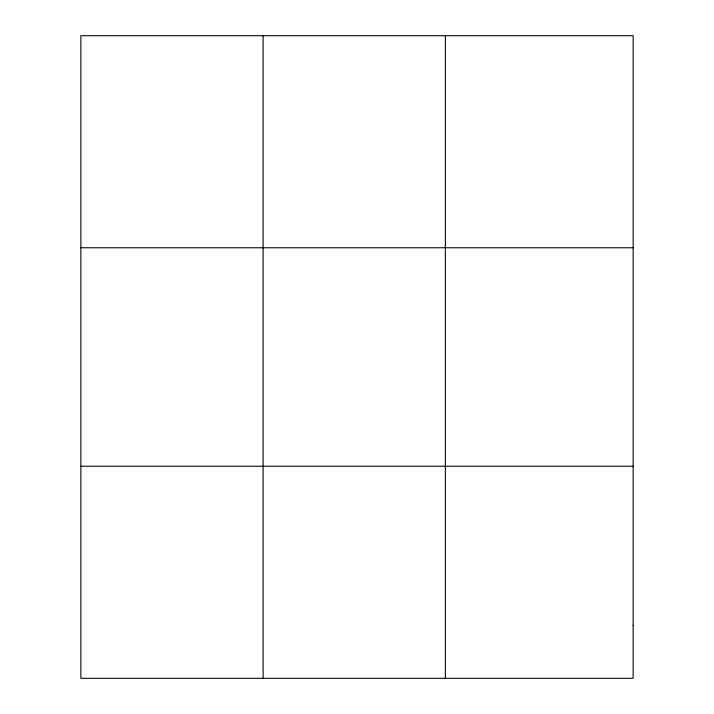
<?xml version="1.0" encoding="UTF-8"?>
<svg xmlns="http://www.w3.org/2000/svg" width="714" height="714" viewBox="0 0 714 714"><rect width="100%" height="100%" fill="white"/><g stroke="black" fill="none" stroke-linecap="round" stroke-linejoin="round"><path stroke-width="1.07" d="M263.109 678.3L263.109 35.7M445.366 678.3L445.366 35.7M80.86 247.758L633.139 247.758M80.86 466.242L633.139 466.242M633.139 625.285L633.139 678.3L80.86 678.3L80.86 35.7L633.139 35.7L633.139 625.285"/></g></svg>
